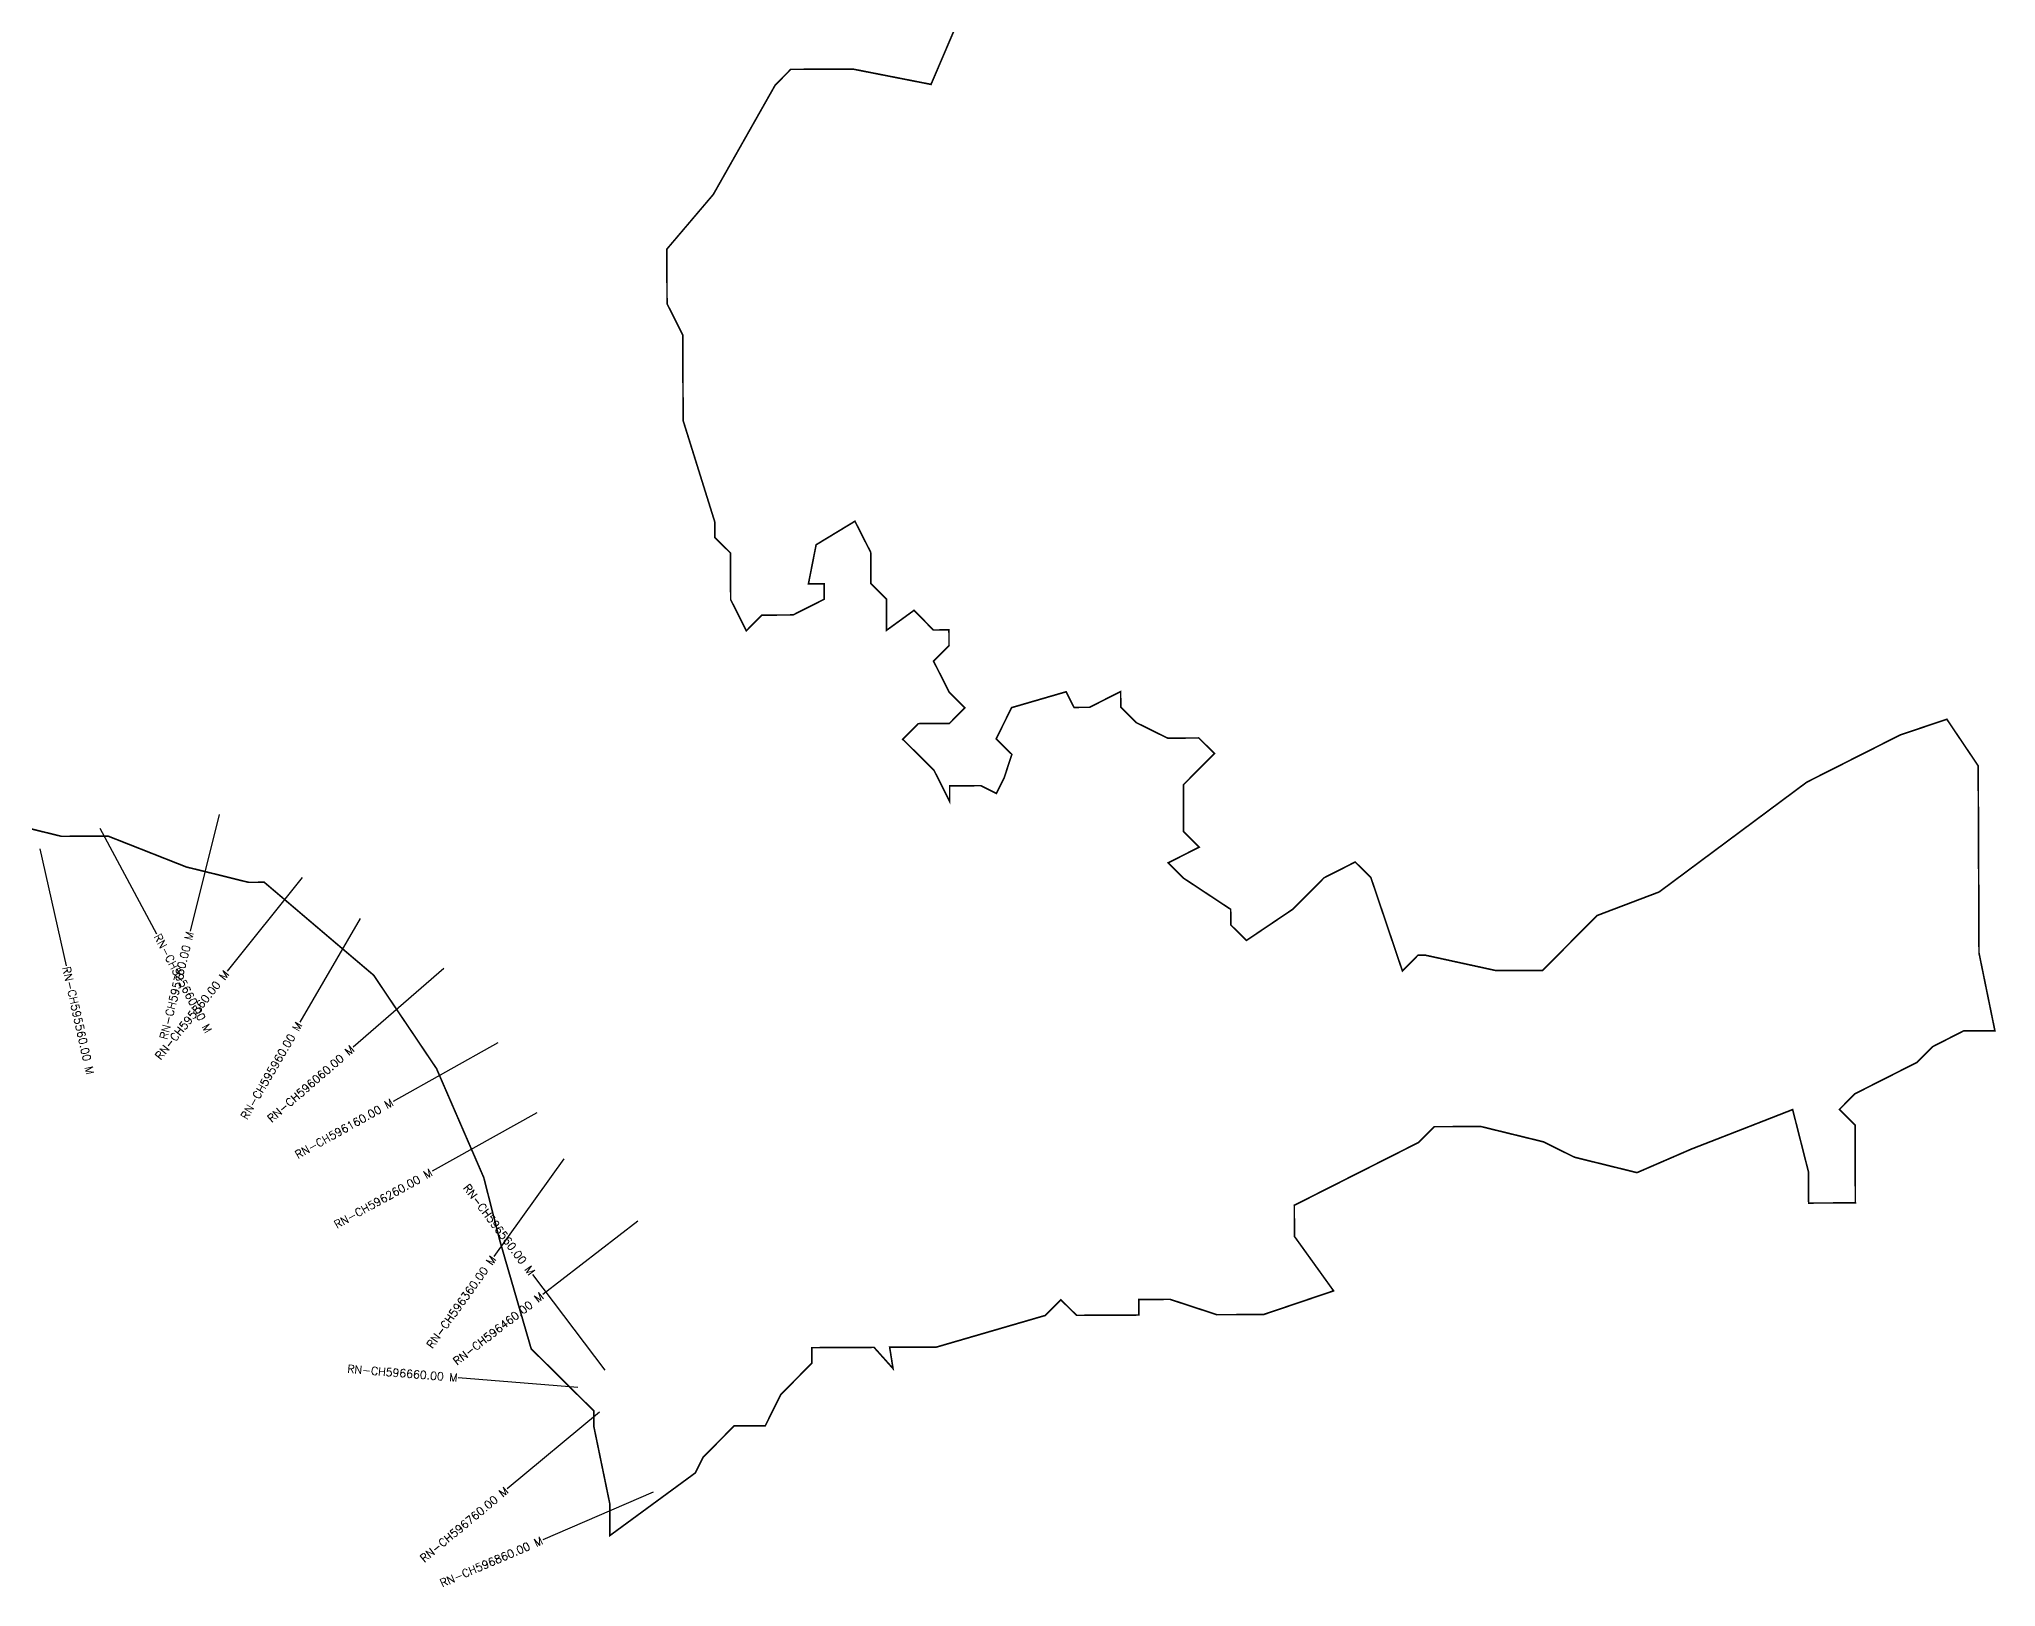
# Model space of a CAD drawing. Header units: metres. Extents: x 320296 to 325210, y 1833023 to 1837179.
# Drawn here: x 322765 to 325210, y 1833023 to 1834957 of the extents above; entities that cross this region are included whole.
import ezdxf
from ezdxf.enums import TextEntityAlignment as Align

# ---------------------------------------------------------------- set-up
doc = ezdxf.new("R2010")
doc.units = ezdxf.units.M
doc.layers.add('CS', color=134, linetype='Continuous')
doc.layers.add('CSMark', color=6, linetype='Continuous')
doc.styles.get("Standard").update_dxf_attribs({"font": 'simplex.shx'})

msp = doc.modelspace()

# ---------------------------------------------------------------- linework, layer by layer
at = {"color": 6, "const_width": 2, "flags": 128}
msp.add_lwpolyline([(323941.1, 1835044.8), (323879.5, 1834900.7), (323782, 1834919.8), (323704.2, 1834919.5), (323684.8, 1834899.9), (323607.4, 1834763.2), (323549.3, 1834694.8), (323549.6, 1834626.6), (323569.2, 1834587.7), (323569.7, 1834480.6), (323609.2, 1834354.2), (323609.2, 1834334.7), (323628.8, 1834315.3), (323629.1, 1834256.9), (323648.7, 1834218), (323668.1, 1834237.6), (323707.1, 1834237.8), (323745.9, 1834257.4), (323745.9, 1834276.8), (323726.3, 1834276.8), (323735.9, 1834325.5), (323784.4, 1834354.9), (323804.1, 1834316.1), (323804.3, 1834277.1), (323823.8, 1834257.7), (323824, 1834218.7), (323858.3, 1834243.6), (323882.4, 1834219), (323901.9, 1834219.1), (323902, 1834199.6), (323882.6, 1834180.1), (323902.3, 1834141.2), (323921.8, 1834121.8), (323902.4, 1834102.2), (323863.5, 1834102), (323844.1, 1834082.5), (323883.2, 1834043.7), (323902.8, 1834004.8), (323902.8, 1834024.3), (323941.7, 1834024.5), (323961.2, 1834014.8), (323970.9, 1834034.3), (323980.5, 1834063.6), (323960.9, 1834083), (323980.2, 1834122), (324048.3, 1834141.8), (324058.2, 1834122.3), (324077.6, 1834122.4), (324116.5, 1834142.1), (324116.6, 1834122.6), (324136.1, 1834103.2), (324175.2, 1834083.9), (324214.1, 1834084.1), (324233.7, 1834064.7), (324194.9, 1834025.6), (324195.1, 1833967.1), (324214.7, 1833947.7), (324175.9, 1833928.1), (324195.4, 1833908.7), (324254, 1833870), (324254.1, 1833850.5), (324273.7, 1833831.1), (324331.9, 1833870.3), (324370.7, 1833909.4), (324409.6, 1833929.1), (324429.2, 1833909.7), (324468.6, 1833793), (324488, 1833812.6), (324497.7, 1833812.6), (324585.4, 1833793.5), (324643.9, 1833793.7), (324711.8, 1833862.2), (324789.5, 1833891.7), (324974, 1834028.9), (325090.6, 1834087.8), (325149, 1834107.5), (325188.2, 1834049.3), (325189.2, 1833815.5), (325209.1, 1833718.2), (325170.1, 1833718.2), (325131.3, 1833698.4), (325111.8, 1833678.8), (325034.1, 1833639.5), (325014.7, 1833619.9), (325034.3, 1833600.6), (325034.7, 1833503.2), (324976.3, 1833503), (324976.1, 1833541.9), (324956.3, 1833619.8), (324893.1, 1833595.1), (324829.9, 1833570.5), (324761.8, 1833541), (324683.8, 1833560.2), (324644.8, 1833579.5), (324566.8, 1833598.6), (324508.4, 1833598.4), (324489, 1833578.8), (324333.5, 1833500.2), (324333.7, 1833461.3), (324382.6, 1833393.3), (324295.1, 1833363.7), (324236.7, 1833363.5), (324178.2, 1833382.7), (324139.2, 1833382.5), (324139.3, 1833363.1), (324061.4, 1833362.7), (324041.8, 1833382.1), (324022.4, 1833362.6), (323969.4, 1833347.2), (323886.2, 1833323), (323827.8, 1833322.8), (323832, 1833296.2), (323808.3, 1833322.7), (323730.4, 1833322.3), (323730.5, 1833302.9), (323691.7, 1833263.7), (323672.4, 1833224.8), (323633.5, 1833224.6), (323594.7, 1833185.5), (323585, 1833165.9), (323478.2, 1833087.6), (323478.2, 1833126.5), (323458.1, 1833223.8), (323458.1, 1833243.3), (323379.8, 1833320.9), (323355.2, 1833405.6), (323347.1, 1833433.5), (323340.3, 1833457.1), (323321.7, 1833530.3), (323320.5, 1833534.9), (323265.2, 1833662.4), (323261.5, 1833671), (323253.5, 1833682.8), (323237.8, 1833706.2), (323211.6, 1833745), (323188.4, 1833779.5), (323183.1, 1833787.5), (323129.6, 1833832.9), (323046.2, 1833903.8), (323026.7, 1833903.7), (323017.7, 1833905.9), (322997.9, 1833910.8), (322983.8, 1833914.3), (322948.8, 1833922.9), (322851.2, 1833961.4), (322792.8, 1833961.2), (322714.7, 1833980.3)], dxfattribs=at)
at = {"layer": 'CS'}
for p, q in [((322990, 1833988.3), (322953.7, 1833842.8)), ((322840.9, 1833971.6), (322911.6, 1833839.3)), ((322765.8, 1833945.7), (322798.5, 1833799.3)), ((323093.6, 1833909.6), (322999.8, 1833792.6)), ((323166, 1833858.4), (323090.5, 1833728.9)), ((323270.6, 1833796.2), (323157.3, 1833697.9)), ((323338.2, 1833703.1), (323207.2, 1833630)), ((323386.9, 1833615.8), (323255.9, 1833542.7)), ((323420.6, 1833558.4), (323333.2, 1833436.4)), ((323513, 1833480.5), (323394.2, 1833388.9)), ((323472.1, 1833294.1), (323381.8, 1833413.9)), ((323438.2, 1833272.6), (323288.7, 1833284.8)), ((323465.3, 1833241.9), (323349.9, 1833146)), ((323532.1, 1833141.6), (323394.3, 1833082.3))]:
    msp.add_line(p, q, dxfattribs=at)

# ---------------------------------------------------------------- texts
at = {"layer": 'CSMark'}
for s, rotation, p in [('RN-CH595660.00 M', 298.1126, (322912.1, 1833838.4)), ('RN-CH595560.00 M', 282.6129, (322798.7, 1833798.4))]:
    msp.add_text(s, height=10, rotation=rotation, dxfattribs=at).set_placement(p, align=Align.MIDDLE_LEFT)
for s, rotation, p in [('RN-CH595760.00 M', 75.97, (322953.4, 1833841.8)), ('RN-CH595860.00 M', 51.281, (322999.2, 1833791.8)), ('RN-CH595960.00 M', 59.7556, (323089.9, 1833728)), ('RN-CH596060.00 M', 40.9283, (323156.5, 1833697.2)), ('RN-CH596160.00 M', 29.1522, (323206.3, 1833629.5)), ('RN-CH596260.00 M', 29.1522, (323255.1, 1833542.2)), ('RN-CH596560.00 M', 306.9975, (323381.2, 1833414.7)), ('RN-CH596360.00 M', 54.4028, (323332.7, 1833435.6)), ('RN-CH596460.00 M', 37.6622, (323393.4, 1833388.2)), ('RN-CH596660.00 M', 355.3615, (323287.7, 1833284.8)), ('RN-CH596760.00 M', 39.7302, (323349.2, 1833145.4)), ('RN-CH596860.00 M', 23.2824, (323393.4, 1833081.9))]:
    msp.add_text(s, height=10, rotation=rotation, dxfattribs=at).set_placement(p, align=Align.MIDDLE_RIGHT)

doc.saveas('drawing.dxf')
